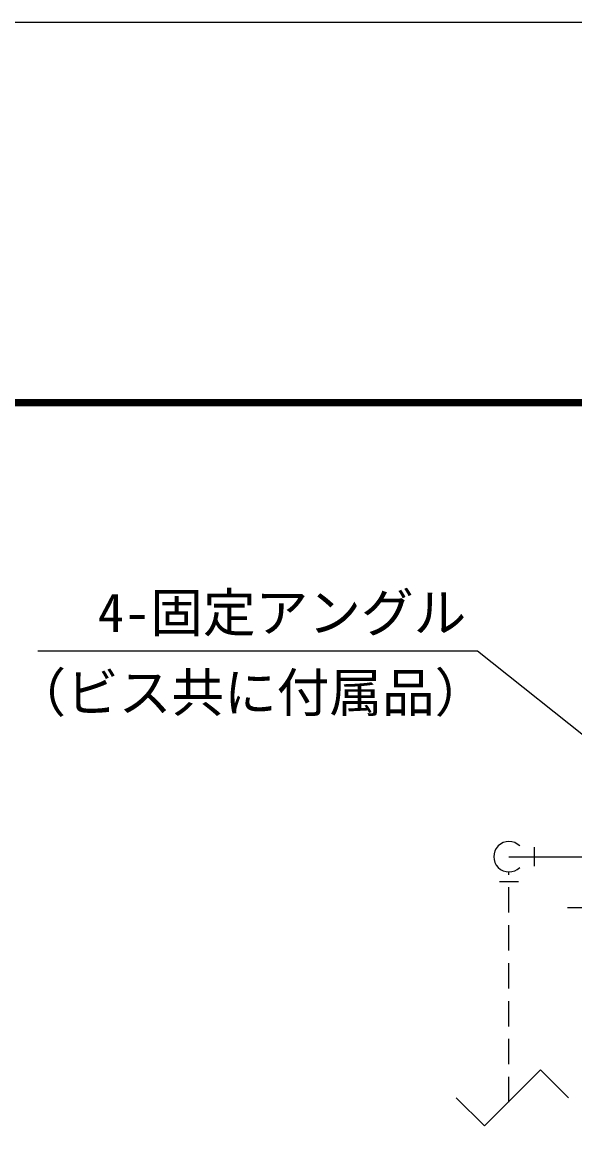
# Model space of a CAD drawing. Units: millimetres, scale not verified. Extents: x -22839 to 8910, y -6308 to 6308.
# Drawn here: x -984 to -197, y 4730 to 6308 of the extents above; entities that cross this region are included whole.
import ezdxf
from ezdxf.enums import TextEntityAlignment as Align

# ---------------------------------------------------------------- set-up
doc = ezdxf.new("R2010")
doc.units = ezdxf.units.MM
doc.header["$LTSCALE"] = 30
doc.linetypes.add('CHAIN1', pattern=[8, 5, -1, 1, -1])
doc.linetypes.add('DASHED1', pattern=[1.8, 1.2, -0.6])
for name, color, linetype, lineweight in [('0-2_機器', 3, 'Continuous', 25), ('1-3_図面枠', 7, 'Continuous', 25), ('1-4_Axis_waku', 7, 'Continuous', 25)]:
    doc.layers.add(name, color=color, linetype=linetype, lineweight=lineweight)
doc.styles.add('ＭＳ ゴシック', font='')
doc.styles.get('ＭＳ ゴシック').set_extended_font_data('MS Gothic')

msp = doc.modelspace()

# ---------------------------------------------------------------- linework, layer by layer
at = {"layer": '0-2_機器', "color": 4}
for p, q in [((-335.27, 5411.44), (-961.55, 5411.44)), ((-134.08, 5251.33), (-335.27, 5411.44))]:
    msp.add_line(p, q, dxfattribs=at)
at = {"layer": '0-2_機器', "color": 6}
for p, q in [((-254.57, 5132.33), (-254.57, 5105.33)), ((-290.57, 5118.83), (-127.08, 5118.83)), ((-277.07, 5082.83), (-304.07, 5082.83))]:
    msp.add_line(p, q, dxfattribs=at)
at = {"layer": '0-2_機器', "color": 6, "linetype": 'DASHED1'}
msp.add_line((-290.57, 4769.17), (-290.57, 5097.23), dxfattribs=at)
at = {"layer": '0-2_機器', "linetype": 'CHAIN1'}
msp.add_line((-207.27, 5046.33), (521.76, 5046.33), dxfattribs=at)
at = {"layer": '0-2_機器', "color": 7}
msp.add_lwpolyline([(-365.65, 4775.42), (-325.65, 4735.42), (-245.65, 4815.42), (-205.65, 4775.42)], dxfattribs=at)
at = {"layer": '0-2_機器', "color": 6}
msp.add_arc((-290.57, 5118.83), 21.6, 45, 315, dxfattribs=at)
at = {"layer": '1-3_図面枠'}
msp.add_lwpolyline([(-8910, -6307.5), (-8910, 6307.5), (8910, 6307.5), (8910, -6307.5)], close=True, dxfattribs=at)
at = {"layer": '1-4_Axis_waku'}
for p, q in [((-7778.4, 5769.9), (8408.4, 5769.9)), ((-7777.8, 5769.3), (8407.8, 5769.3)), ((-7777.2, 5768.7), (8407.2, 5768.7)), ((-7776.6, 5768.1), (8406.6, 5768.1)), ((-7776, 5767.5), (8406, 5767.5)), ((-7775.4, 5766.9), (8405.4, 5766.9)), ((-7774.8, 5766.3), (8404.8, 5766.3)), ((-7774.2, 5765.7), (8404.2, 5765.7)), ((-7773.6, 5765.1), (8403.6, 5765.1)), ((-7773, 5764.5), (8403, 5764.5)), ((-7772.4, 5763.9), (8402.4, 5763.9)), ((-7771.8, 5763.3), (8401.8, 5763.3)), ((-7771.2, 5762.7), (8401.2, 5762.7)), ((-7770.6, 5762.1), (8400.6, 5762.1)), ((-7770, 5761.5), (8400, 5761.5))]:
    msp.add_line(p, q, dxfattribs=at)

# ---------------------------------------------------------------- texts
at = {"layer": '0-2_機器', "color": 4, "style": 'ＭＳ ゴシック'}
for s, p in [('4-固定アングル', (-876.26, 5422.52)), ('（ビス共に付属品）', (-996.43, 5308.68))]:
    msp.add_text(s, height=54.99, dxfattribs=at).set_placement(p, align=Align.BOTTOM_LEFT)

doc.saveas('drawing.dxf')
